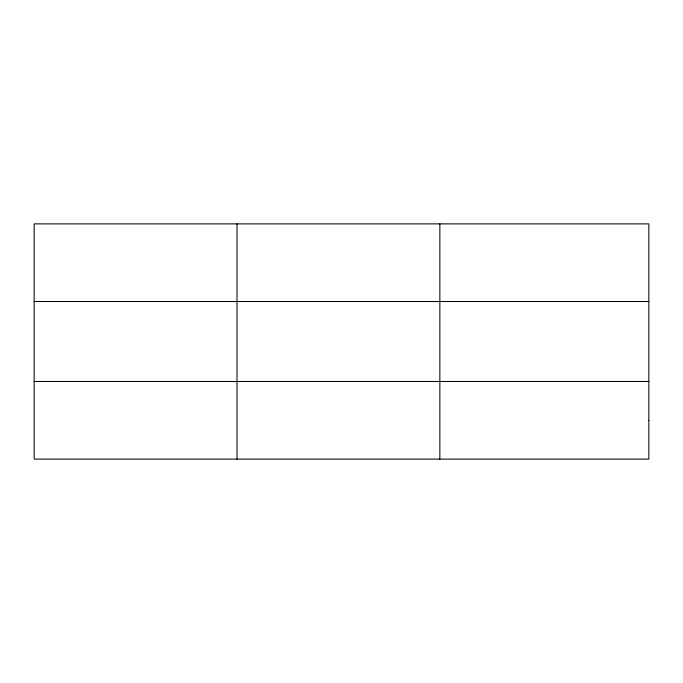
<?xml version="1.0" encoding="UTF-8"?>
<svg xmlns="http://www.w3.org/2000/svg" width="683" height="683" viewBox="0 0 683 683"><rect width="100%" height="100%" fill="white"/><g stroke="black" fill="none" stroke-linecap="round" stroke-linejoin="round"><path stroke-width="1.02" d="M237.001 223.879L237.001 459.121M439.852 223.879L439.852 459.121M34.15 301.51L648.85 301.51M34.15 381.49L648.85 381.49M648.85 420.301L648.85 459.121L34.15 459.121L34.15 223.879L648.85 223.879L648.85 420.301"/></g></svg>
